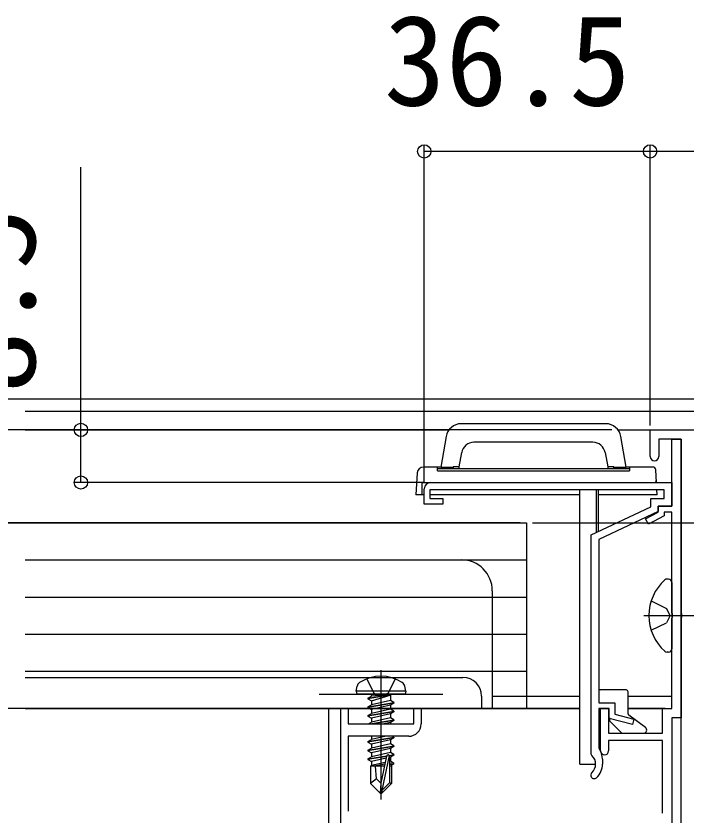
# Model space of a CAD drawing. Units: millimetres, scale not verified. Extents: x -875 to 875, y -1304 to 1296.
# Drawn here: x 536.5 to 644.8, y -845.9 to -716.8 of the extents above; entities that cross this region are included whole.
import ezdxf
from ezdxf.enums import TextEntityAlignment as Align

# ---------------------------------------------------------------- set-up
doc = ezdxf.new("R2010")
doc.units = ezdxf.units.MM
doc.header["$LTSCALE"] = 8
for name, color, linetype in [('0-3_YKK_11', 7, 'Continuous'), ('0-4_YKK_12', 2, 'Continuous'), ('0-5_YKK_13', 4, 'Continuous'), ('0-6_YKK_D', 6, 'Continuous')]:
    doc.layers.add(name, color=color, linetype=linetype)
doc.styles.add('ＭＳ ゴシック', font='')
doc.styles.get('ＭＳ ゴシック').set_extended_font_data('MS Gothic')

msp = doc.modelspace()

# ---------------------------------------------------------------- linework, layer by layer
at = {"layer": '0-3_YKK_11'}
msp.add_line((631.3, -836.9), (631.3, -837.7), dxfattribs=at)
for points in [[(639, -788), (639, -783.7), (665.542, -783.7), (665.725, -783.82), (666.275, -783.82), (666.458, -783.7), (686.542, -783.7), (686.725, -783.82), (687.275, -783.82), (687.458, -783.7), (695.542, -783.7), (695.725, -783.82), (696.275, -783.82), (696.458, -783.7), (704, -783.7), (704, -786.7), (703.7, -787)], [(631, -835.55), (631, -828.7), (632.3, -828.7), (632.3, -832.7), (641, -832.7), (641, -828.7), (642.5, -828.7), (642.5, -814.158), (642.62, -813.975), (642.62, -813.425), (642.5, -813.242), (642.5, -797), (641.3, -797), (641.3, -797.607), (638.731, -798.944), (638.269, -798.056), (640.3, -797), (640.3, -796), (642.5, -796), (642.5, -785.2), (644, -785.2), (644, -830.2), (642.5, -830.2), (642.5, -859.7)], [(644, -905.242), (644, -814.158), (644.12, -813.975), (644.12, -813.425), (644, -813.242), (644, -785.2), (640.4, -785.2), (640.4, -788)], [(603.5, -792.2), (642.5, -792.2), (642.5, -796), (640.3, -796), (640.3, -796.9), (630.7, -801.4), (630.7, -827.8), (633.3, -827.8), (633.3, -829.607), (636.365, -830.415), (636.135, -831.285), (632.4, -830.3), (632.4, -828.7), (630.7, -828.7), (630.7, -835.003), (630.755, -835.175)], [(629.595, -836.31), (629.5, -836.091), (629.5, -800.637), (639.1, -796.137), (639.1, -794.8), (641.3, -794.8), (641.3, -793.4), (603.4, -793.4), (603.4, -794.8), (605.5, -794.8), (605.5, -795.7), (602.5, -795.7), (602.5, -793.2)], [(589, -863.7), (589, -828.7), (590.2, -828.7), (590.2, -831.2), (600.8, -831.2), (600.8, -828.7), (602, -828.7), (602, -831.2)], [(600, -833.2), (590.2, -833.2), (590.2, -845.301)], [(641, -845.641), (641, -833.9), (632.3, -833.9), (632.3, -835.55)]]:
    msp.add_lwpolyline(points, dxfattribs=at)
for centre, radius, start, end in [((639.7, -788), 0.7, 180.00001, 269.99999), ((639.7, -788), 0.7, 270.00001, 359.99999), ((603.5, -793.2), 1, 90.00001, 179.99999), ((600, -831.2), 2, 270.00001, 359.99999), ((628.3, -836.9), 3, 0, 35.09682), ((628.3, -837.7), 1.9, 312.97288, 47.0141), ((631.65, -835.55), 0.65, 180.00001, 269.99999), ((631.65, -835.55), 0.65, 270.00001, 359.99999), ((628.3, -837.7), 3, 312.97287, 359.99999), ((629.97, -839.493), 0.55, 132.9729, 210.00003), ((629.97, -839.493), 0.55, 209.99999, 312.97288)]:
    msp.add_arc(centre, radius, start, end, dxfattribs=at)
at = {"layer": '0-4_YKK_12'}
for p, q in [((-784.5, -778.7), (840, -778.7)), ((649.5, -780.7), (538, -780.7)), ((538, -783.7), (606.482, -783.7)), ((633.818, -783.7), (643.5, -783.7)), ((538, -804.7), (608.5, -804.7)), ((613.5, -809.7), (613.5, -828.7)), ((538, -823.7), (608.75, -823.7)), ((611.75, -826.7), (611.75, -828.7)), ((635.45, -826.7), (642.5, -826.7)), ((538, -828.7), (627.65, -828.7)), ((635.45, -828.7), (642.2, -828.7))]:
    msp.add_line(p, q, dxfattribs=at)
msp.add_lwpolyline([(613.5, -826.7), (619, -826.7), (627.65, -826.7)], dxfattribs=at)
for centre, radius in [((608.5, -809.7), 5), ((608.75, -826.7), 3)]:
    msp.add_arc(centre, radius, 0, 90, dxfattribs=at)
at = {"layer": '0-5_YKK_13'}
for p, q in [((631.818, -782.7), (608.482, -782.7)), ((606.02, -784.766), (605.15, -789.7)), ((635.15, -789.7), (634.28, -784.766)), ((644, -783.7), (703.998, -783.7)), ((629.766, -785.7), (610.524, -785.7)), ((644, -791.7), (644, -785.5)), ((608.145, -789.674), (608.555, -787.353)), ((631.736, -787.353), (632.145, -789.674)), ((605.15, -789.7), (602.366, -789.7)), ((604.65, -790.3), (604.65, -789.7)), ((635.65, -790), (604.65, -790)), ((605.15, -789.7), (607.15, -789.7)), ((607.15, -789.674), (607.15, -790)), ((632.15, -789.674), (632.15, -790)), ((633.15, -789.674), (632.15, -789.674)), ((633.15, -790), (633.15, -789.674)), ((633.15, -789.7), (635.15, -789.7)), ((639.404, -789.7), (635.15, -789.7)), ((635.65, -789.7), (635.65, -790.3)), ((601.368, -790.639), (601.15, -794.2)), ((604.65, -790.3), (635.65, -790.3)), ((640.028, -792.2), (639.903, -790.169)), ((602.15, -794.2), (602.15, -792.2)), ((602.15, -792.2), (639.709, -792.2)), ((644, -794.7), (644, -791.7)), ((627.65, -837.7), (627.65, -793.4)), ((630.35, -800.239), (630.35, -793.4)), ((630.65, -800.098), (630.65, -793.4)), ((640.15, -794.2), (640.101, -793.4)), ((602.5, -794.2), (601.15, -794.2)), ((627.65, -794.2), (603.4, -794.2)), ((640.15, -794.2), (630.65, -794.2)), ((644, -797.7), (644, -794.7)), ((644, -921.7), (644, -797.7)), ((218, -798.7), (619, -798.7)), ((619, -798.7), (619, -828.7)), ((538, -804.7), (619, -804.7)), ((641.955, -807.8), (641.757, -807.8)), ((642.5, -808.449), (642.5, -818.951)), ((538, -810.7), (619, -810.7)), ((639.174, -811.328), (641.635, -812.555)), ((642.244, -813.7), (641.635, -812.555)), ((637.996, -813.7), (659.413, -813.7)), ((642.244, -813.7), (641.635, -814.845)), ((639.174, -816.072), (641.635, -814.845)), ((538, -816.7), (619, -816.7)), ((641.955, -819.6), (641.757, -819.6)), ((642.5, -818.951), (642.5, -819.055)), ((538, -822.7), (619, -822.7)), ((595.5, -822.501), (595.5, -843.401)), ((591.5, -825.901), (591.641, -825.099)), ((599.5, -825.901), (591.5, -825.901)), ((591.5, -825.901), (591.588, -826.401)), ((599.5, -825.901), (599.359, -825.099)), ((599.5, -825.901), (599.412, -826.401)), ((635.15, -825.7), (630.7, -825.7)), ((635.45, -829.55), (635.45, -826)), ((585.5, -826.401), (605.5, -826.401)), ((599.412, -826.401), (591.588, -826.401)), ((593.4, -827.051), (597, -826.451)), ((597, -826.551), (593.4, -827.151)), ((593.4, -827.051), (593.95, -826.734)), ((593.4, -827.051), (593.4, -827.151)), ((593.4, -827.051), (593.4, -827.151)), ((593.4, -827.151), (593.95, -827.469)), ((597, -826.451), (593.95, -826.734)), ((593.95, -827.469), (597, -826.551)), ((593.95, -826.601), (593.95, -826.734)), ((597.05, -827.434), (593.95, -828.134)), ((593.95, -827.469), (593.95, -828.134)), ((597, -826.451), (597, -826.551)), ((597.05, -826.601), (597.05, -827.434)), ((597.6, -827.751), (597.05, -827.434)), ((538, -828.7), (619, -828.7)), ((627.65, -828.701), (587, -828.701)), ((587, -828.701), (587, -863.7)), ((593.4, -828.451), (597.6, -827.751)), ((597.6, -827.851), (593.4, -828.551)), ((593.4, -828.451), (593.95, -828.134)), ((593.4, -828.451), (593.4, -828.551)), ((593.4, -828.551), (593.95, -828.869)), ((597.05, -828.169), (593.95, -828.869)), ((597.6, -827.851), (597.05, -828.169)), ((597.05, -828.169), (597.05, -828.834)), ((597.6, -827.751), (597.6, -827.851)), ((632.13, -828.701), (630.97, -828.701)), ((641.462, -828.701), (635.45, -828.701)), ((593.4, -829.851), (597.6, -829.151)), ((597.6, -829.251), (593.4, -829.951)), ((593.4, -829.851), (593.95, -829.534)), ((593.4, -829.851), (593.4, -829.951)), ((593.4, -829.951), (593.95, -830.269)), ((597.05, -828.834), (593.95, -829.534)), ((593.95, -828.869), (593.95, -829.534)), ((597.6, -829.151), (597.05, -828.834)), ((597.05, -829.569), (597.05, -830.234)), ((597.6, -829.151), (597.6, -829.251)), ((638.25, -831.8), (635.57, -829.79)), ((593.489, -831.2), (593.95, -830.934)), ((593.709, -831.2), (597.6, -830.551)), ((597.05, -830.234), (593.95, -830.934)), ((593.95, -830.269), (593.95, -830.934)), ((597.6, -830.651), (594.309, -831.2)), ((597.6, -830.551), (597.05, -830.234)), ((597.05, -830.969), (597.05, -831.2)), ((597.6, -830.551), (597.6, -830.651)), ((632.45, -830.235), (632.45, -830.7)), ((632.45, -830.7), (634.45, -832.7)), ((593.4, -834.051), (597.6, -833.351)), ((597.6, -833.451), (593.4, -834.151)), ((593.4, -834.051), (593.95, -833.734)), ((596.315, -833.2), (593.95, -833.734)), ((593.95, -833.2), (593.95, -833.734)), ((597.05, -833.769), (597.05, -834.434)), ((597.6, -833.351), (597.338, -833.2)), ((597.6, -833.351), (597.6, -833.451)), ((634.45, -832.7), (637.95, -832.7)), ((593.4, -834.051), (593.4, -834.151)), ((593.4, -834.151), (593.95, -834.469)), ((593.4, -835.451), (597.6, -834.751)), ((597.6, -834.851), (593.4, -835.551)), ((593.4, -835.451), (593.95, -835.134)), ((597.05, -834.434), (593.95, -835.134)), ((593.95, -834.469), (593.95, -835.134)), ((597.6, -834.751), (597.05, -834.434)), ((597.05, -835.169), (597.05, -835.834)), ((597.6, -834.751), (597.6, -834.851)), ((593.4, -835.451), (593.4, -835.551)), ((593.4, -835.551), (593.95, -835.869)), ((593.4, -836.851), (596.426, -836.347)), ((596.398, -836.452), (593.4, -836.951)), ((593.4, -836.851), (593.95, -836.534)), ((597.05, -835.834), (593.95, -836.534)), ((593.95, -835.869), (593.95, -836.534)), ((596.41, -836.395), (595.5, -840.78)), ((596.832, -836.279), (595.65, -841.977)), ((596.832, -836.279), (597.6, -836.151)), ((597.6, -836.251), (596.887, -836.37)), ((596.9, -836.45), (596.9, -840.727)), ((597.6, -836.151), (597.05, -835.834)), ((597.6, -836.151), (597.6, -836.251)), ((593.4, -836.851), (593.4, -836.951)), ((593.4, -836.951), (593.95, -837.269)), ((596.34, -836.729), (593.95, -837.269)), ((593.95, -837.269), (593.95, -837.934)), ((596.195, -837.427), (593.95, -837.934)), ((596.135, -837.719), (594.417, -838.001)), ((597.05, -837.234), (596.897, -837.268)), ((597.5, -837.494), (596.9, -837.593)), ((597.5, -837.709), (596.9, -837.826)), ((597.05, -836.569), (597.05, -837.234)), ((597.5, -837.494), (597.05, -837.234)), ((597.5, -837.709), (597.2, -837.882)), ((597.5, -837.494), (597.5, -837.709)), ((627.65, -837.7), (630.2, -837.7)), ((593.8, -838.001), (593.95, -837.934)), ((593.8, -838.001), (593.8, -840.851)), ((596.076, -838.001), (593.8, -838.001)), ((596.08, -837.985), (595.996, -838.001)), ((597.2, -838.001), (596.9, -838.001)), ((597.2, -837.882), (597.2, -840.851)), ((594.757, -840.048), (593.8, -840.851)), ((595.35, -842.401), (593.8, -840.851)), ((595.5, -840.78), (595.35, -842.401)), ((595.5, -840.78), (595.5, -842.401)), ((596.9, -840.727), (595.65, -841.977)), ((595.65, -842.401), (597.2, -840.851)), ((597.2, -840.851), (596.9, -840.727)), ((595.35, -842.401), (595.65, -842.401)), ((595.65, -841.977), (595.65, -842.401))]:
    msp.add_line(p, q, dxfattribs=at)
for points in [[(608.15, -790), (608.15, -789.674), (607.15, -789.674)], [(642.5, -808.345), (642.5, -808.449), (642.5, -808.8)], [(593.2, -823.922), (594.355, -826.239), (595.5, -826.847)], [(597.8, -823.922), (596.645, -826.239), (595.5, -826.847)], [(597.6, -829.251), (597.05, -829.569), (593.95, -830.269)], [(597.6, -830.651), (597.05, -830.969), (596.027, -831.2)], [(597.6, -833.451), (597.05, -833.769), (593.95, -834.469)], [(597.6, -834.851), (597.05, -835.169), (593.95, -835.869)], [(597.6, -836.251), (597.05, -836.569), (596.9, -836.603)], [(595.5, -840.78), (594.757, -840.048), (594.6, -838.001)]]:
    msp.add_lwpolyline(points, dxfattribs=at)
for centre, radius, start, end in [((608.482, -785.2), 2.5, 90, 170), ((631.818, -785.2), 2.5, 10, 90), ((610.524, -787.7), 2, 90, 170), ((629.766, -787.7), 2, 10, 90), ((602.366, -790.7), 1, 90, 176.5), ((639.404, -790.2), 0.5, 3.5, 90), ((639.709, -791.9), 0.3, 270, 3.5), ((646.5, -813.7), 7.7, 131.56083, 228.43917), ((641.757, -808.35), 0.55, 90, 131.56083), ((641.955, -808.345), 0.545, 0, 90), ((641.757, -819.05), 0.55, 228.43917, 270), ((641.955, -819.055), 0.545, 270, 0), ((595.5, -830.001), 6.5, 57.94412, 122.05588), ((592.528, -825.255), 0.9, 122.05588, 170), ((598.472, -825.255), 0.9, 10, 57.94412), ((635.15, -826), 0.3, 0, 90), ((593.75, -826.601), 0.2, 0, 90), ((597.25, -826.601), 0.2, 90, 180), ((635.75, -829.55), 0.3, 180, 233.1301), ((637.95, -832.2), 0.5, 270, 53.1301), ((596.652, -836.45), 0.248, 0, 167.19096)]:
    msp.add_arc(centre, radius, start, end, dxfattribs=at)
msp.add_ellipse((630.95, -825.4), major_axis=(-0.3, 0), ratio=0.999888, start_param=0.5856516, end_param=1.5707963, dxfattribs=at)
at = {"layer": '0-6_YKK_D'}
for p, q in [((602.5, -792.2), (602.5, -737.7)), ((639, -783), (639, -737.7)), ((639, -783), (639, -737.7)), ((639, -738.7), (602.5, -738.7)), ((704, -738.7), (639, -738.7)), ((632.818, -783.7), (506, -783.7)), ((632.818, -783.7), (546, -783.7)), ((602.5, -792.2), (546, -792.2)), ((618, -798.7), (506, -798.7)), ((618, -798.7), (506, -798.7)), ((620, -798.7), (801, -798.7)), ((579, -828.7), (506, -828.7)), ((618, -828.7), (506, -828.7))]:
    msp.add_line(p, q, dxfattribs=at)
msp.add_lwpolyline([(547, -792.2), (547, -783.7), (547, -741.241)], dxfattribs=at)
for centre in [(602.5, -738.7), (639, -738.7), (639, -738.7), (547, -783.7), (547, -792.2)]:
    msp.add_circle(centre, 1.075, dxfattribs=at)

# ---------------------------------------------------------------- texts
at = {"layer": '0-6_YKK_D', "style": 'ＭＳ ゴシック'}
msp.add_text('36.5', height=14.66, dxfattribs=at).set_placement((595.977, -735.7), align=Align.BOTTOM_LEFT)
msp.add_text('8.5', height=14.66, rotation=90, dxfattribs=at).set_placement((544, -777.764), align=Align.BOTTOM_LEFT)

doc.saveas('drawing.dxf')
